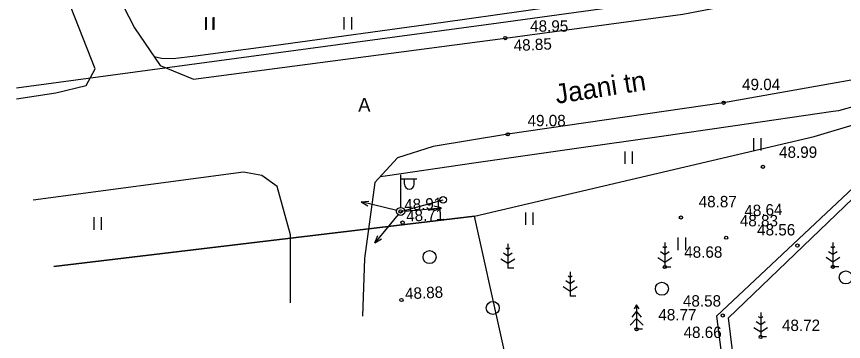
# Model space of a CAD drawing. Extents: x 641569 to 641767, y 6455666 to 6455967.
# Drawn here: x 641617.4 to 641668.3, y 6455802.3 to 6455822.2 of the extents above; entities that cross this region are included whole.
import ezdxf

# ---------------------------------------------------------------- set-up
doc = ezdxf.new("R2010")
doc.units = 0
for name, color, linetype in [('HALJASTUS', 7, 'Continuous'), ('KORGUS', 7, 'Continuous'), ('KPKAABEL', 7, 'Continuous'), ('MPOHULIIN', 7, 'Continuous'), ('PIIR', 7, 'Continuous'), ('POST', 7, 'Continuous'), ('PUU', 7, 'Continuous'), ('TEE', 7, 'Continuous'), ('TTRASS', 7, 'Continuous')]:
    doc.layers.add(name, color=color, linetype=linetype)

msp = doc.modelspace()

# ---------------------------------------------------------------- linework, layer by layer
at = {"layer": 'HALJASTUS'}
for p, q in [((641629.037, 6455822.183), (641629.037, 6455821.422)), ((641629.097, 6455822.198), (641629.097, 6455821.437)), ((641629.492, 6455822.183), (641629.492, 6455821.422)), ((641629.552, 6455822.198), (641629.552, 6455821.437)), ((641637.556, 6455822.198), (641637.556, 6455821.437)), ((641638.011, 6455822.198), (641638.011, 6455821.437)), ((641662.725, 6455814.773), (641662.725, 6455814.012)), ((641663.18, 6455814.773), (641663.18, 6455814.012)), ((641654.82, 6455813.94), (641654.82, 6455813.179)), ((641655.275, 6455813.94), (641655.275, 6455813.179)), ((641648.719, 6455810.193), (641648.719, 6455809.432)), ((641649.174, 6455810.193), (641649.174, 6455809.432)), ((641622.173, 6455809.9), (641622.173, 6455809.139)), ((641622.628, 6455809.9), (641622.628, 6455809.139)), ((641658.089, 6455808.651), (641658.089, 6455807.89)), ((641658.544, 6455808.651), (641658.544, 6455807.89))]:
    msp.add_line(p, q, dxfattribs=at)
for centre in [(641642.82, 6455807.455), (641668.405, 6455806.206), (641657.103, 6455805.512), (641646.703, 6455804.332)]:
    msp.add_circle(centre, 0.4, dxfattribs=at)
at = {"layer": 'KORGUS'}
for centre in [(641647.477, 6455820.912), (641660.897, 6455816.937), (641647.629, 6455815.001), (641663.308, 6455813.002), (641641.04, 6455810.26), (641641.04, 6455810.26), (641641.16, 6455809.58), (641641.16, 6455809.58), (641658.269, 6455809.89), (641661.052, 6455808.648), (641665.431, 6455808.161), (641657.284, 6455806.846), (641667.617, 6455806.858), (641641.09, 6455804.82), (641641.09, 6455804.82), (641641.09, 6455804.82), (641660.843, 6455803.867), (641655.547, 6455803.025), (641663.174, 6455802.551)]:
    msp.add_circle(centre, 0.1, dxfattribs=at)
at = {"layer": 'KPKAABEL'}
msp.add_lwpolyline([(641692.87, 6455831.895), (641677.478, 6455827.678), (641662.741, 6455824.009), (641647.067, 6455821.83), (641617.43, 6455817.831)], dxfattribs=at)
at = {"layer": 'MPOHULIIN'}
for p, q in [((641638.614, 6455810.851), (641639.088, 6455810.889)), ((641638.614, 6455810.851), (641639.017, 6455810.598)), ((641640.801, 6455810.321), (641638.614, 6455810.851)), ((641641.044, 6455810.262), (641641.044, 6455810.262)), ((641641.044, 6455810.262), (641641.044, 6455810.262)), ((641641.044, 6455810.262), (641641.044, 6455810.262)), ((641641.293, 6455810.284), (641643.535, 6455810.478)), ((641643.535, 6455810.478), (641643.072, 6455810.589)), ((641643.535, 6455810.478), (641643.097, 6455810.291)), ((641640.885, 6455810.069), (641639.458, 6455808.329)), ((641639.458, 6455808.329), (641639.63, 6455808.773)), ((641639.458, 6455808.329), (641639.861, 6455808.583))]:
    msp.add_line(p, q, dxfattribs=at)
at = {"layer": 'PIIR'}
for points in [[(641619.717, 6455806.872), (641645.58, 6455809.97), (641666.47, 6455814.86), (641697.139, 6455824.059)], [(641619.045, 6455766.971), (641633.05, 6455761.34), (641650.44, 6455788.1), (641645.58, 6455809.97), (641619.717, 6455806.872)]]:
    msp.add_lwpolyline(points, dxfattribs=at)
at = {"layer": 'POST'}
for p, q in [((641641.044, 6455810.512), (641641.044, 6455812.512)), ((641641.044, 6455812.262), (641642.044, 6455812.262)), ((641641.271, 6455811.941), (641641.271, 6455812.262)), ((641641.883, 6455811.941), (641641.883, 6455812.262)), ((641641.044, 6455810.262), (641641.044, 6455810.262))]:
    msp.add_line(p, q, dxfattribs=at)
msp.add_lwpolyline([(641641.044, 6455810.262), (641643.66, 6455810.97)], dxfattribs=at)
for centre, radius in [((641643.66, 6455810.97), 0.2), ((641641.044, 6455810.262), 0.25)]:
    msp.add_circle(centre, radius, dxfattribs=at)
msp.add_arc((641641.577, 6455811.941), 0.306, 180, 0, dxfattribs=at)
at = {"layer": 'PUU'}
for p, q in [((641647.63, 6455808.27), (641647.63, 6455806.77)), ((641657.284, 6455807.996), (641657.16, 6455808.079)), ((641657.284, 6455808.346), (641657.284, 6455806.846)), ((641657.408, 6455808.079), (641657.284, 6455807.996)), ((641667.617, 6455808.008), (641667.493, 6455808.091)), ((641667.617, 6455808.358), (641667.617, 6455806.858)), ((641667.741, 6455808.091), (641667.617, 6455808.008)), ((641647.63, 6455807.52), (641647.363, 6455807.698)), ((641647.63, 6455807.92), (641647.506, 6455808.003)), ((641647.754, 6455808.003), (641647.63, 6455807.92)), ((641647.897, 6455807.698), (641647.63, 6455807.52)), ((641657.284, 6455807.596), (641657.017, 6455807.774)), ((641657.551, 6455807.774), (641657.284, 6455807.596)), ((641667.617, 6455807.608), (641667.35, 6455807.786)), ((641667.884, 6455807.786), (641667.617, 6455807.608)), ((641647.206, 6455807.359), (641647.63, 6455807.077)), ((641647.63, 6455807.077), (641648.054, 6455807.359)), ((641656.86, 6455807.435), (641657.284, 6455807.153)), ((641657.284, 6455807.153), (641657.708, 6455807.435)), ((641667.193, 6455807.447), (641667.617, 6455807.165)), ((641667.617, 6455807.165), (641668.041, 6455807.447)), ((641647.99, 6455806.77), (641647.63, 6455806.77)), ((641651.46, 6455806.56), (641651.46, 6455805.06)), ((641657.644, 6455806.846), (641657.284, 6455806.846)), ((641667.977, 6455806.858), (641667.617, 6455806.858)), ((641651.46, 6455806.21), (641651.336, 6455806.293)), ((641651.584, 6455806.293), (641651.46, 6455806.21)), ((641651.036, 6455805.649), (641651.46, 6455805.367)), ((641651.46, 6455805.81), (641651.193, 6455805.988)), ((641651.727, 6455805.988), (641651.46, 6455805.81)), ((641651.46, 6455805.367), (641651.884, 6455805.649)), ((641651.82, 6455805.06), (641651.46, 6455805.06)), ((641655.547, 6455804.525), (641655.397, 6455804.275)), ((641655.697, 6455804.275), (641655.547, 6455804.525)), ((641655.547, 6455804.525), (641655.547, 6455803.025)), ((641655.547, 6455804.125), (641655.247, 6455803.775)), ((641655.847, 6455803.775), (641655.547, 6455804.125)), ((641663.174, 6455804.051), (641663.174, 6455802.551)), ((641655.547, 6455803.675), (641655.147, 6455803.275)), ((641655.947, 6455803.275), (641655.547, 6455803.675)), ((641663.174, 6455803.701), (641663.049, 6455803.784)), ((641663.298, 6455803.784), (641663.174, 6455803.701)), ((641655.907, 6455803.025), (641655.547, 6455803.025)), ((641662.749, 6455803.14), (641663.174, 6455802.857)), ((641663.174, 6455803.301), (641662.907, 6455803.478)), ((641663.44, 6455803.478), (641663.174, 6455803.301)), ((641663.174, 6455802.857), (641663.598, 6455803.14)), ((641663.534, 6455802.551), (641663.174, 6455802.551))]:
    msp.add_line(p, q, dxfattribs=at)
at = {"layer": 'TEE'}
for points in [[(641692.87, 6455832.659), (641689.474, 6455831.606), (641686.019, 6455830.547), (641682.391, 6455829.46), (641677.733, 6455828.163), (641673.362, 6455827.033), (641669.678, 6455826.162), (641666.833, 6455825.533), (641663.398, 6455824.835), (641660.959, 6455824.409), (641657.976, 6455823.954), (641655.181, 6455823.528), (641648.597, 6455822.565), (641643.659, 6455821.872), (641633.229, 6455820.438), (641628.438, 6455819.81), (641627.066, 6455819.648), (641626.333, 6455819.66), (641625.899, 6455819.761)], [(641622.918, 6455824.992), (641624.686, 6455821.547), (641626.268, 6455819.219), (641628.315, 6455818.381), (641647.477, 6455820.912), (641658.399, 6455822.374), (641668.474, 6455824.326), (641676.036, 6455825.907), (641684.64, 6455828.722)], [(641617.43, 6455817.189), (641619.847, 6455817.543), (641621.708, 6455818.008), (641622.266, 6455819.033), (641620.033, 6455824.713)], [(641687.898, 6455823.019), (641679.849, 6455821.084), (641669.092, 6455818.389), (641660.897, 6455816.937), (641647.629, 6455815.001), (641643.047, 6455814.245), (641640.839, 6455813.551), (641639.452, 6455812.036), (641638.821, 6455807.365)], [(641687.785, 6455821.692), (641684.163, 6455820.736), (641680.797, 6455819.86), (641677.568, 6455818.993), (641673, 6455817.787), (641669.129, 6455816.764), (641667.95, 6455816.453), (641667.637, 6455816.394), (641661.472, 6455815.508), (641656.924, 6455814.854), (641651.844, 6455814.124), (641645.543, 6455813.218), (641640.229, 6455812.454), (641639.775, 6455812.389)], [(641634.279, 6455804.651), (641634.279, 6455808.817), (641633.459, 6455811.784), (641632.513, 6455812.478), (641631.377, 6455812.667), (641618.446, 6455810.963)], [(641638.821, 6455807.365), (641638.695, 6455803.831)]]:
    msp.add_lwpolyline(points, dxfattribs=at)
at = {"layer": 'TTRASS'}
for points in [[(641640.946, 6455755.939), (641663.299, 6455786.482), (641661.201, 6455803.723), (641672.422, 6455814.505), (641672.292, 6455814.864)], [(641671.907, 6455814.574), (641660.45, 6455803.819), (641662.639, 6455786.892), (641640.321, 6455756.273)]]:
    msp.add_lwpolyline(points, dxfattribs=at)

# ---------------------------------------------------------------- texts
at = {"layer": 'KORGUS'}
for s, p in [('48.95', (641649.003, 6455821.305)), ('49.04', (641662.031, 6455817.715)), ('49.08', (641648.845, 6455815.495)), ('48.99', (641664.305, 6455813.555)), ('48.87', (641659.363, 6455810.515)), ('48.83', (641661.895, 6455809.345)), ('48.56', (641662.955, 6455808.785)), ('48.68', (641658.475, 6455807.415)), ('48.58', (641658.395, 6455804.415)), ('48.77', (641656.883, 6455803.565)), ('48.72', (641664.483, 6455802.915)), ('48.66', (641658.435, 6455802.485))]:
    msp.add_text(s, height=0.7, dxfattribs=at).set_placement(p)
for s, p in [('48.85', (641648.007, 6455820.11)), ('48.91', (641641.277, 6455810.31)), ('48.64', (641662.187, 6455809.94)), ('48.71', (641641.397, 6455809.63)), ('48.88', (641641.327, 6455804.86))]:
    msp.add_text(s, height=0.7, rotation=2.564, dxfattribs=at).set_placement(p)
at = {"layer": 'TEE'}
msp.add_text('Jaani tn', height=1.2, rotation=8.7536, dxfattribs=at).set_placement((641650.628, 6455816.869))
msp.add_text('A', height=0.85, dxfattribs=at).set_placement((641638.432, 6455816.386))

doc.saveas('drawing.dxf')
